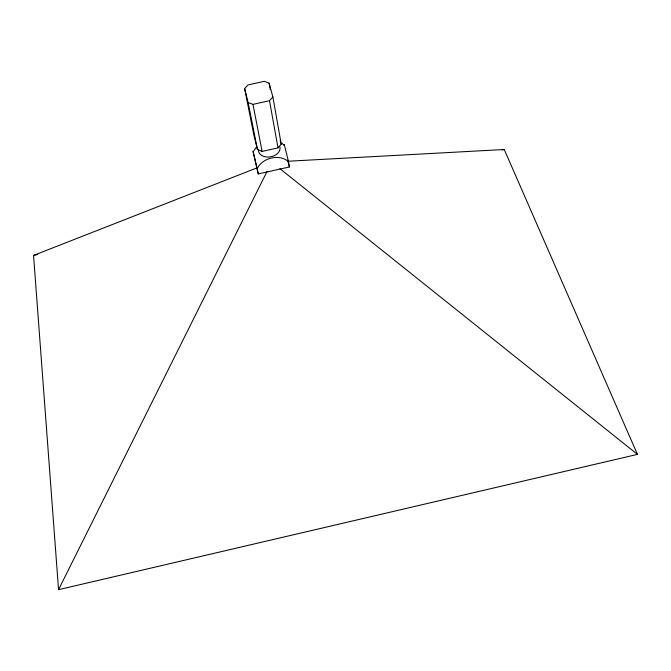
<?xml version="1.0" encoding="UTF-8"?>
<svg xmlns="http://www.w3.org/2000/svg" width="671" height="671" viewBox="0 0 671 671"><rect width="100%" height="100%" fill="white"/><g stroke="black" fill="none" stroke-linecap="round" stroke-linejoin="round"><path stroke-width="1.01" d="M253.537 151.252L256.238 147.352M257.236 168.715C262.227 157.777 279.438 153.525 288.505 161.711L289.419 166.953L258.293 173.932L253.068 151.386L258.293 173.932M288.396 161.216L504.257 149.507L637.45 454.384L58.553 589.675L267.033 171.491M278.004 147.863L281.224 144.181L272.879 96.976L269.113 83.154L264.299 81.325L248.01 84.94L244.63 88.589L253.982 135.651L257.446 149.499L262.118 151.42L278.004 147.863L269.516 100.692L272.879 96.976M58.553 589.675L33.55 255.408L257.068 167.851M33.55 255.408L37.635 254.485M502.21 149.969L504.257 149.507M244.63 88.589L248.127 102.478L252.975 104.374L269.516 100.692M279.891 168.656L637.45 454.384M282.03 143.342L284.034 145.204L284.051 144.458L284.714 146.186L288.505 161.711M287.574 160.159L289.419 166.953M280.168 140.247L281.224 144.181M248.127 102.478L257.446 149.499M252.975 104.374L262.118 151.42M269.113 83.154L270.203 89.318M279.899 146.764A10.904 7.742 -10.6 0 1 269.817 156.939A10.904 7.742 -10.6 0 1 258.511 149.499"/></g></svg>
